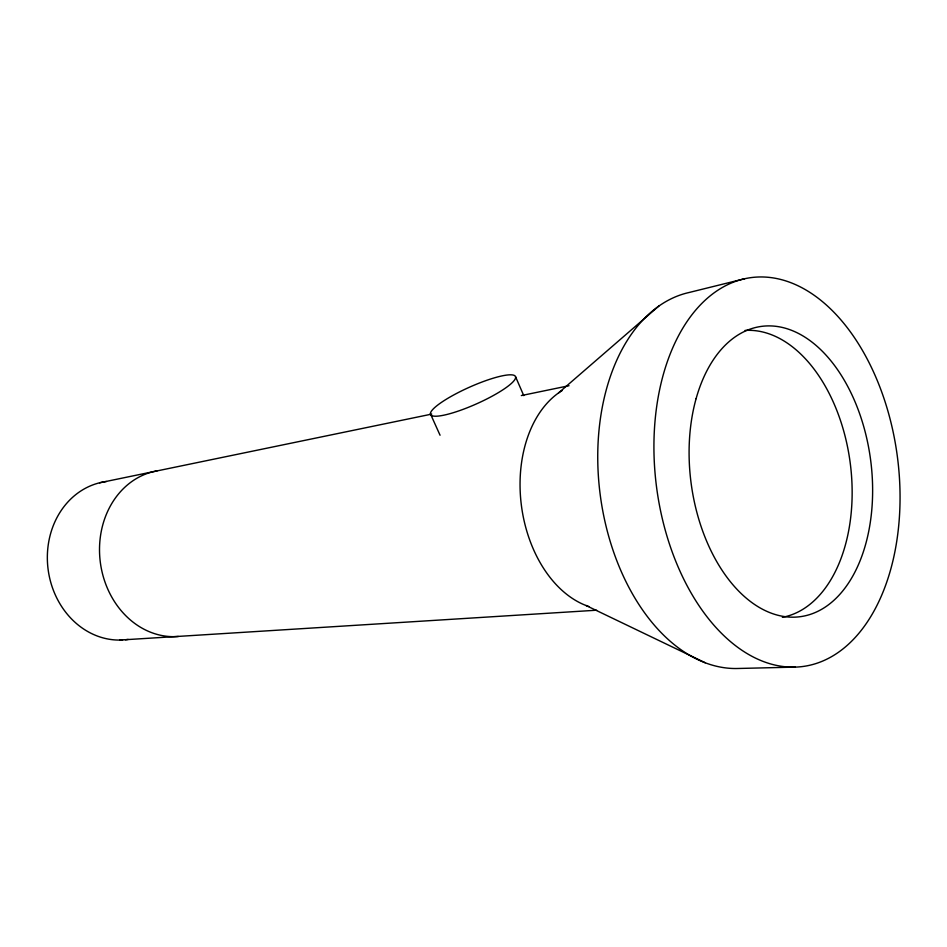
<?xml version="1.0" encoding="UTF-8"?>
<svg xmlns="http://www.w3.org/2000/svg" width="947" height="947" viewBox="0 0 947 947"><rect width="100%" height="100%" fill="white"/><g stroke="black" fill="none" stroke-linecap="round" stroke-linejoin="round"><path stroke-width="1.42" d="M558.517 392.958L658.899 306.011M744.709 278.738L689.025 292.516A189.921 121.512 82.4 0 0 600.185 494.559A189.921 121.512 82.4 0 0 737.879 668.487L795.231 667.114A196.159 121.37 82.4 0 0 873.335 371.496A196.159 121.37 82.4 0 0 662.498 377.557A196.159 121.37 82.4 0 0 795.231 667.114M99.601 482.792L431.737 414.099M521.323 395.574L569.005 385.713M119.807 640.065L596.622 610.211M586.063 605.512L705.231 662.758M430.435 413.863L440.059 435.241M515.535 376.681A46.498 9.044 -24.1 0 1 454.229 412.407A46.498 9.044 -24.1 0 1 449.316 397.444A46.498 9.044 -24.1 0 1 515.535 376.681L523.774 395.633M588.809 606.506A114.22 78.388 82.4 0 1 521.288 504.585A114.22 78.388 82.4 0 1 562.151 390.555M178.367 636.491A83.549 70.765 82.4 0 1 100.311 562.222A83.549 70.765 82.4 0 1 157.06 470.884M122.589 639.983A79.702 69.107 82.4 0 1 47.812 566.839A79.702 69.107 82.4 0 1 106.443 481.514M128.141 639.414A79.702 69.107 82.4 0 1 125.371 639.758M745.04 330.432A144.761 90.569 82.4 0 1 850.24 463.154A144.761 90.569 82.4 0 1 782.352 617.326M696.104 398.651A146.454 90.51 82.4 0 0 792.817 617.184A146.454 90.51 82.4 0 0 853.732 398.782A146.454 90.51 82.4 0 0 696.104 398.651"/></g></svg>
